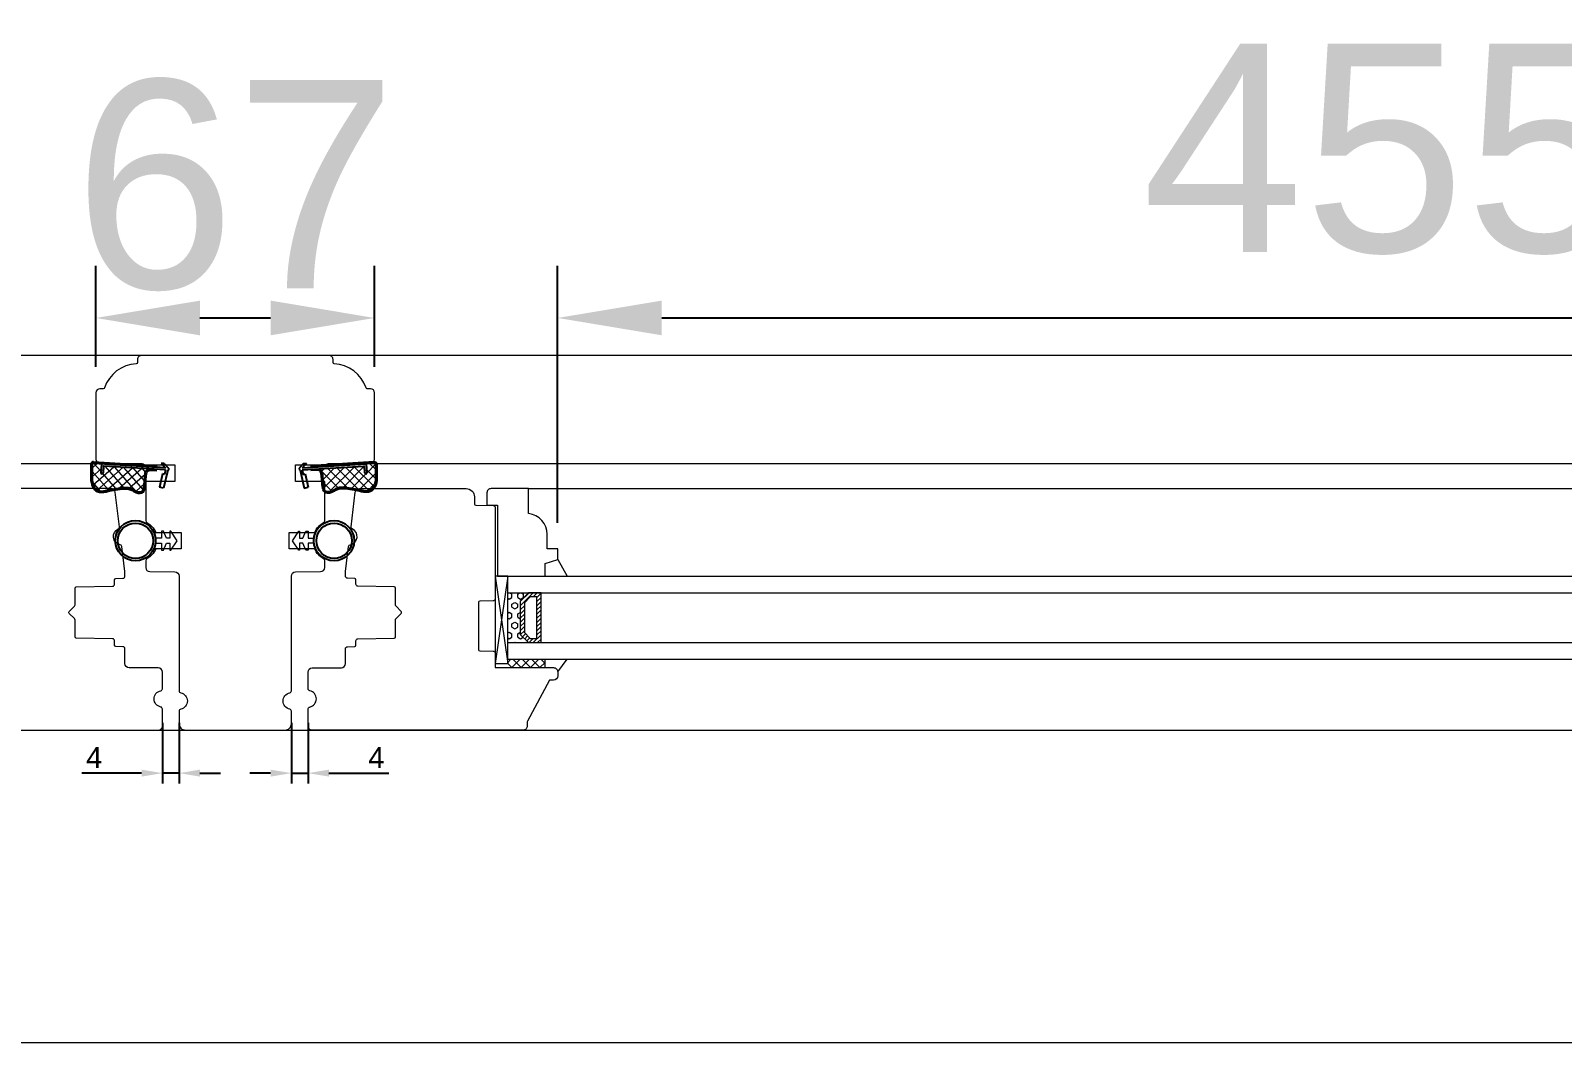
# Model space of a CAD drawing. Header units: millimetres. Extents: x 0 to 182016, y 11 to 3710.
# Drawn here: x 70217.3 to 70585.5, y 989.8 to 1232.8 of the extents above; entities that cross this region are included whole.
import ezdxf

# ---------------------------------------------------------------- set-up
doc = ezdxf.new("R2010")
doc.units = ezdxf.units.MM
for name, color, linetype, lineweight in [('Matmenys', 10, 'Continuous', 20), ('OTHER', 251, 'Continuous', 13), ('Stakta', 7, 'Continuous', 25), ('Testinės profilio linijos', 7, 'Continuous', 5)]:
    doc.layers.add(name, color=color, linetype=linetype, lineweight=lineweight)
doc.styles.get("Standard").update_dxf_attribs({"font": 'arial.ttf'})
doc.dimstyles.new('2', dxfattribs={"dimscale": 2, "dimtxt": 2.5, "dimasz": 2.5, "dimexe": 1.25, "dimexo": 0.625, "dimtad": 1, "dimtxsty": 'Standard', "dimcen": 2.5, "dimadec": 0, "dimazin": 0, "dimtfac": 1, "dimtmove": 0, "dimatfit": 3, "dimfxl": 1, "dimarcsym": 0})
doc.dimstyles.new('Padidinti matmenys', dxfattribs={"dimscale": 10, "dimtxt": 5, "dimasz": 2.5, "dimexe": 1.25, "dimexo": 0.625, "dimtad": 1, "dimdec": 1, "dimtxsty": 'Standard', "dimcen": 2.5, "dimadec": 0, "dimazin": 0, "dimtfac": 1, "dimtdec": 1, "dimtmove": 0, "dimatfit": 3, "dimfxl": 1, "dimarcsym": 0})

# ---------------------------------------------------------------- blocks, each defined once
blk = doc.blocks.new('*D1640')
at = {"layer": 'Defpoints', "color": 0, "transparency": 16777216}
for p in [(70280, 1067.84), (70284, 1067.84), (70280, 1054.47)]:
    blk.add_point(p, dxfattribs=at)
at = {"layer": 'Matmenys', "color": 0, "lineweight": -2, "transparency": 16777216}
for p, q in [((70280, 1066.59), (70280, 1051.97)), ((70284, 1066.59), (70284, 1051.97)), ((70275, 1054.47), (70270, 1054.47)), ((70280, 1054.47), (70284, 1054.47)), ((70289, 1054.47), (70303.4, 1054.47))]:
    blk.add_line(p, q, dxfattribs=at)
at = {"layer": 'Matmenys', "color": 0, "transparency": 16777216}
for points in [[(70275, 1055.31), (70275, 1053.64), (70280, 1054.47)], [(70289, 1055.31), (70289, 1053.64), (70284, 1054.47)]]:
    blk.add_solid(points, dxfattribs=at)
at = {"layer": 'Matmenys', "color": 0, "transparency": 16777216, "insert": (70300.42, 1058.22), "char_height": 5, "attachment_point": 5}
blk.add_mtext('4', dxfattribs=at)
blk = doc.blocks.new('*D1641')
at = {"layer": 'Defpoints', "color": 0, "transparency": 16777216}
for p in [(70249, 1067.84), (70253, 1067.84), (70253, 1054.47)]:
    blk.add_point(p, dxfattribs=at)
at = {"layer": 'Matmenys', "color": 0, "lineweight": -2, "transparency": 16777216}
for p, q in [((70249, 1066.59), (70249, 1051.97)), ((70253, 1066.59), (70253, 1051.97)), ((70244, 1054.47), (70229.6, 1054.47)), ((70253, 1054.47), (70249, 1054.47)), ((70258, 1054.47), (70263, 1054.47))]:
    blk.add_line(p, q, dxfattribs=at)
at = {"layer": 'Matmenys', "color": 0, "transparency": 16777216}
for points in [[(70244, 1055.31), (70244, 1053.64), (70249, 1054.47)], [(70258, 1055.31), (70258, 1053.64), (70253, 1054.47)]]:
    blk.add_solid(points, dxfattribs=at)
at = {"layer": 'Matmenys', "color": 0, "transparency": 16777216, "insert": (70232.58, 1058.22), "char_height": 5, "attachment_point": 5}
blk.add_mtext('4', dxfattribs=at)
blk = doc.blocks.new('*D1642')
at = {"color": 0, "lineweight": -2, "transparency": 16777216}
for p, q in [((70344, 1114.56), (70344, 1176.3)), ((70799.66, 1114.56), (70799.66, 1176.3)), ((70369, 1163.8), (70774.66, 1163.8))]:
    blk.add_line(p, q, dxfattribs=at)
at = {"color": 0, "transparency": 16777216}
for points in [[(70369, 1167.97), (70369, 1159.64), (70344, 1163.8)], [(70774.66, 1167.97), (70774.66, 1159.64), (70799.66, 1163.8)]]:
    blk.add_solid(points, dxfattribs=at)
at = {"layer": 'Defpoints', "color": 0, "transparency": 16777216}
for p in [(70799.66, 1163.8), (70344, 1108.31), (70799.66, 1108.31)]:
    blk.add_point(p, dxfattribs=at)
at = {"color": 0, "lineweight": 5, "transparency": 16777216, "insert": (70571.83, 1200), "char_height": 50, "attachment_point": 5}
blk.add_mtext('455,7', dxfattribs=at)
blk = doc.blocks.new('*D2058')
at = {"color": 0, "lineweight": -2, "transparency": 16777216}
for p, q in [((70233, 1152.05), (70233, 1176.3)), ((70300, 1152.05), (70300, 1176.3)), ((70258, 1163.8), (70275, 1163.8))]:
    blk.add_line(p, q, dxfattribs=at)
at = {"color": 0, "transparency": 16777216}
for points in [[(70258, 1167.97), (70258, 1159.64), (70233, 1163.8)], [(70275, 1167.97), (70275, 1159.64), (70300, 1163.8)]]:
    blk.add_solid(points, dxfattribs=at)
at = {"layer": 'Defpoints', "color": 0, "transparency": 16777216}
for p in [(70300, 1163.8), (70233, 1145.8), (70300, 1145.8)]:
    blk.add_point(p, dxfattribs=at)
at = {"color": 0, "lineweight": 5, "transparency": 16777216, "insert": (70266.5, 1195.58), "char_height": 50, "attachment_point": 5}
blk.add_mtext('67', dxfattribs=at)

msp = doc.modelspace()

# ---------------------------------------------------------------- hatches: boundary and pattern name
at = {"lineweight": 0}
h = msp.add_hatch(dxfattribs=at)
h.set_pattern_fill('HEX', color=256, scale=0.25, angle=90, style=0)
h.set_pattern_definition([(90, (51984.7322, -11821.5974), (1.374815, -4e-16), [0.79375, -1.5875]), (330, (51984.7322, -11821.5974), (-0.6874075, -1.190624716), [0.79375, -1.5875]), (30, (51984.7322, -11820.8036), (0.6874075, -1.190624716), [0.79375, -1.5875])])
h.paths.add_polyline_path([(70332.0032094, 1085.8109378), (70337.0032094, 1085.8109378), (70335.0032094, 1087.8109378), (70335.0032094, 1095.8109378), (70337.0032094, 1097.8109378), (70332.0032094, 1097.8116468)])
h = msp.add_hatch(dxfattribs=at)
h.set_pattern_fill('JIS_WOOD', color=256, angle=90, style=0)
h.set_pattern_definition([(45, (51984.7322, -11821.59735), (0.5, -0.5), [])])
h.paths.add_polyline_path([(70335.0032094, 1095.8109378), (70335.0032094, 1087.8109378), (70337.0032094, 1085.8109378), (70340.0032094, 1085.8109378), (70340.0209428, 1097.8475204), (70337.0032094, 1097.8109378)])
h.paths.add_polyline_path([(70336.0032094, 1088.2251513), (70336.0032094, 1095.3967242), (70337.417423, 1096.8109378), (70339.0032094, 1096.8109378), (70339.0032094, 1086.8109378), (70337.417423, 1086.8109378)], flags=16)
at = {"lineweight": 0, "ltscale": 0.5}
h = msp.add_hatch(dxfattribs=at)
h.set_pattern_fill('ANSI37', color=256, scale=0.5, angle=90, style=0)
h.set_pattern_definition([(135, (70328.5032, 1079.8116), (-1.12253, -1.12253), []), (225, (70328.5032, 1079.8116), (1.12253, -1.12253), [])])
h.paths.add_polyline_path([(70341.0032094, 1081.8116468), (70332.0032094, 1081.8116468), (70332.0032094, 1079.8116468), (70341.0032094, 1079.8116468)])
at = {"layer": 'Matmenys'}
h = msp.add_hatch(dxfattribs=at)
h.set_pattern_fill('ANSI37', color=252, scale=0.5, angle=-93.589345612, style=0)
h.set_pattern_definition([(311.4106544, (66667.9777, -271065.189), (1.190606082, 1.0500540025), []), (41.4106544, (66667.9777, -271065.189), (-1.0500540025, 1.190606082), [])])
edge = h.paths.add_edge_path()
edge.add_arc((70234.9290935, 1128.1172231), 0.1, 86.410654388, 176.410654388)
edge.add_line((70234.8292897, 1128.1234836), (70234.7322065, 1126.5757979))
edge.add_arc((70234.4826969, 1126.5914491), 0.25, 176.410654388, 356.410654388, ccw=False)
edge.add_line((70234.2331873, 1126.6071004), (70234.3615729, 1128.6538053))
edge.add_arc((70234.4613768, 1128.6475448), 0.1, 86.410654381, 176.410654388, ccw=False)
edge.add_line((70234.4676373, 1128.7473486), (70234.4723822, 1128.8229916))
edge.add_line((70234.4723822, 1128.8229916), (70232.4905813, 1128.947306))
edge.add_spline(control_points=[(70232.4905813, 1128.947306), (70232.4114228, 1128.9355037), (70232.3414312, 1128.9243281), (70232.2576804, 1128.9025342), (70232.2341161, 1128.8931484), (70232.210233, 1128.8804535), (70232.2021734, 1128.8742043), (70232.1776856, 1128.8486154), (70232.1587927, 1128.8193784), (70232.1250894, 1128.7150587), (70232.1119674, 1128.6421264), (70232.0922653, 1128.3891434), (70232.1027636, 1128.1753093), (70232.1220918, 1127.7328308), (70232.1265671, 1127.513502), (70232.1276433, 1127.0936111), (70232.1246113, 1126.8905249), (70232.1119009, 1126.3003176), (70232.0987244, 1125.9322675), (70232.0989861, 1125.1790861), (70232.1174825, 1124.8023362), (70232.2206688, 1124.2092317), (70232.2805628, 1123.9816608), (70232.4335985, 1123.5845596), (70232.5163479, 1123.4127719), (70232.720348, 1123.0716042), (70232.8404628, 1122.9054015), (70233.1079079, 1122.6142418), (70233.2555816, 1122.4906618), (70233.5367661, 1122.330943), (70233.6720624, 1122.2833891), (70233.9733612, 1122.2237841), (70234.1369612, 1122.2130808), (70234.721558, 1122.2268247), (70235.1854736, 1122.3215789), (70236.0779697, 1122.4933212), (70236.50505, 1122.5770158), (70237.5833986, 1122.7882021), (70238.2414492, 1122.9219362), (70239.2345511, 1123.0468622), (70239.5381522, 1123.077356), (70240.1601958, 1123.1016915), (70240.4760999, 1123.0941507), (70241.0253081, 1123.0092664), (70241.2613915, 1122.9479277), (70241.662043, 1122.7754674), (70241.8206755, 1122.6806189), (70242.1193343, 1122.4963506), (70242.2607915, 1122.4064931), (70242.5625744, 1122.25041), (70242.7276271, 1122.1804398), (70243.0927488, 1122.0607086), (70243.2936989, 1122.0177061), (70243.6331155, 1121.9938074), (70243.775101, 1122.0070132), (70243.9703217, 1122.0670524), (70244.0356495, 1122.1037926), (70244.1623729, 1122.2123417), (70244.2215507, 1122.2844079), (70244.3786283, 1122.5484955), (70244.4601279, 1122.7896038), (70244.5767452, 1123.3400147), (70244.6132767, 1123.6482098), (70244.6665482, 1124.2444276), (70244.6857707, 1124.5319786), (70244.7291301, 1125.0624685), (70244.7512663, 1125.3107269), (70244.7874806, 1125.7155292), (70244.8015671, 1125.8729326), (70244.8296892, 1126.196865), (70244.8447252, 1126.3751822), (70244.9130102, 1126.6780493), (70244.9486453, 1126.7958713), (70245.044242, 1127.0083501), (70245.0973889, 1127.1022648), (70245.2160297, 1127.2474586), (70245.2716519, 1127.3024767), (70245.3954191, 1127.3915687), (70245.4590462, 1127.4244481), (70245.5779102, 1127.4726162), (70245.6349873, 1127.4894975), (70245.7355676, 1127.5154414), (70245.7799632, 1127.525159), (70245.8209595, 1127.5341949)], knot_values=[0, 0, 0, 0, 0.2245066002, 0.2245066002, 0.377043448, 0.377043448, 0.5295802957, 0.5295802957, 0.8082977366, 0.8082977366, 1.0870151774, 1.0870151774, 1.6244414062, 1.6244414062, 2.161867635, 2.161867635, 2.6992938638, 2.6992938638, 3.7741463214, 3.7741463214, 5.0334406395, 5.0334406395, 5.8656302806, 5.8656302806, 6.5060139406, 6.5060139406, 7.1463976006, 7.1463976006, 7.7996240151, 7.7996240151, 8.3563201169, 8.3563201169, 8.9130162187, 8.9130162187, 10.239934143, 10.239934143, 11.5668520673, 11.5668520673, 13.5970761059, 13.5970761059, 14.4582175179, 14.4582175179, 15.3193589298, 15.3193589298, 15.9856015553, 15.9856015553, 16.5061017172, 16.5061017172, 17.0266018791, 17.0266018791, 17.547102041, 17.547102041, 18.1672448488, 18.1672448488, 18.7176261004, 18.7176261004, 19.1465766047, 19.1465766047, 19.5755271091, 19.5755271091, 20.3898249977, 20.3898249977, 21.2041228863, 21.2041228863, 21.9655448497, 21.9655448497, 22.7269668131, 22.7269668131, 23.2229068178, 23.2229068178, 23.7188468224, 23.7188468224, 24.0184411081, 24.0184411081, 24.2549295987, 24.2549295987, 24.4119994701, 24.4119994701, 24.5501072405, 24.5501072405, 24.6882150108, 24.6882150108, 24.8099116426, 24.8099116426, 24.8099116426, 24.8099116426], degree=3, periodic=0)
edge.add_line((70245.8209595, 1127.5341949), (70234.935354, 1128.217027))
h = msp.add_hatch(dxfattribs=at)
h.set_pattern_fill('ANSI37', color=252, scale=0.5, angle=-180, style=0)
h.set_pattern_definition([(225, (-89346.8818, -1098353.8803), (1.1225320151, -1.1225320151), []), (315, (-89346.8818, -1098353.8803), (1.1225320151, 1.1225320151), [])])
edge = h.paths.add_edge_path()
edge.add_arc((70297.4147624, 1128.1172231), 0.1, 363.589345612, 453.589345612, ccw=False)
edge.add_line((70297.5145662, 1128.1234836), (70297.6116494, 1126.5757979))
edge.add_arc((70297.861159, 1126.5914491), 0.25, 183.589345612, 363.589345612)
edge.add_line((70298.1106686, 1126.6071004), (70297.9822829, 1128.6538053))
edge.add_arc((70297.8824791, 1128.6475448), 0.1, 363.589345612, 453.589345619)
edge.add_line((70297.8762186, 1128.7473486), (70297.8714737, 1128.8229916))
edge.add_line((70297.8714737, 1128.8229916), (70299.8532746, 1128.947306))
edge.add_spline(control_points=[(70299.8532746, 1128.947306), (70299.9324331, 1128.9355037), (70300.0024247, 1128.9243281), (70300.0861755, 1128.9025342), (70300.1097398, 1128.8931484), (70300.1336229, 1128.8804535), (70300.1416825, 1128.8742043), (70300.1661703, 1128.8486154), (70300.1850632, 1128.8193784), (70300.2187665, 1128.7150587), (70300.2318884, 1128.6421264), (70300.2515906, 1128.3891434), (70300.2410923, 1128.1753093), (70300.2217641, 1127.7328308), (70300.2172888, 1127.513502), (70300.2162126, 1127.0936111), (70300.2192446, 1126.8905249), (70300.231955, 1126.3003176), (70300.2451314, 1125.9322675), (70300.2448697, 1125.1790861), (70300.2263734, 1124.8023362), (70300.1231871, 1124.2092317), (70300.063293, 1123.9816608), (70299.9102574, 1123.5845596), (70299.827508, 1123.4127719), (70299.6235078, 1123.0716042), (70299.503393, 1122.9054015), (70299.2359479, 1122.6142418), (70299.0882743, 1122.4906618), (70298.8070897, 1122.330943), (70298.6717935, 1122.2833891), (70298.3704946, 1122.2237841), (70298.2068946, 1122.2130808), (70297.6222978, 1122.2268247), (70297.1583823, 1122.3215789), (70296.2658862, 1122.4933212), (70295.8388059, 1122.5770158), (70294.7604573, 1122.7882021), (70294.1024067, 1122.9219362), (70293.1093048, 1123.0468622), (70292.8057037, 1123.077356), (70292.18366, 1123.1016915), (70291.867756, 1123.0941507), (70291.3185477, 1123.0092664), (70291.0824643, 1122.9479277), (70290.6818129, 1122.7754674), (70290.5231804, 1122.6806189), (70290.2245216, 1122.4963506), (70290.0830644, 1122.4064931), (70289.7812815, 1122.25041), (70289.6162288, 1122.1804398), (70289.251107, 1122.0607086), (70289.0501569, 1122.0177061), (70288.7107403, 1121.9938074), (70288.5687548, 1122.0070132), (70288.3735342, 1122.0670524), (70288.3082064, 1122.1037926), (70288.181483, 1122.2123417), (70288.1223052, 1122.2844079), (70287.9652276, 1122.5484955), (70287.8837279, 1122.7896038), (70287.7671106, 1123.3400147), (70287.7305791, 1123.6482098), (70287.6773076, 1124.2444276), (70287.6580852, 1124.5319786), (70287.6147257, 1125.0624685), (70287.5925895, 1125.3107269), (70287.5563752, 1125.7155292), (70287.5422888, 1125.8729326), (70287.5141667, 1126.196865), (70287.4991306, 1126.3751822), (70287.4308456, 1126.6780493), (70287.3952106, 1126.7958713), (70287.2996139, 1127.0083501), (70287.2464669, 1127.1022648), (70287.1278262, 1127.2474586), (70287.072204, 1127.3024767), (70286.9484368, 1127.3915687), (70286.8848097, 1127.4244481), (70286.7659456, 1127.4726162), (70286.7088686, 1127.4894975), (70286.6082882, 1127.5154414), (70286.5638926, 1127.525159), (70286.5228963, 1127.5341949)], knot_values=[0, 0, 0, 0, 0.2245066002, 0.2245066002, 0.377043448, 0.377043448, 0.5295802957, 0.5295802957, 0.8082977366, 0.8082977366, 1.0870151774, 1.0870151774, 1.6244414062, 1.6244414062, 2.161867635, 2.161867635, 2.6992938638, 2.6992938638, 3.7741463214, 3.7741463214, 5.0334406395, 5.0334406395, 5.8656302806, 5.8656302806, 6.5060139406, 6.5060139406, 7.1463976006, 7.1463976006, 7.7996240151, 7.7996240151, 8.3563201169, 8.3563201169, 8.9130162187, 8.9130162187, 10.239934143, 10.239934143, 11.5668520673, 11.5668520673, 13.5970761059, 13.5970761059, 14.4582175179, 14.4582175179, 15.3193589298, 15.3193589298, 15.9856015553, 15.9856015553, 16.5061017172, 16.5061017172, 17.0266018791, 17.0266018791, 17.547102041, 17.547102041, 18.1672448488, 18.1672448488, 18.7176261004, 18.7176261004, 19.1465766047, 19.1465766047, 19.5755271091, 19.5755271091, 20.3898249977, 20.3898249977, 21.2041228863, 21.2041228863, 21.9655448497, 21.9655448497, 22.7269668131, 22.7269668131, 23.2229068178, 23.2229068178, 23.7188468224, 23.7188468224, 24.0184411081, 24.0184411081, 24.2549295987, 24.2549295987, 24.4119994701, 24.4119994701, 24.5501072405, 24.5501072405, 24.6882150108, 24.6882150108, 24.8099116426, 24.8099116426, 24.8099116426, 24.8099116426], degree=3, periodic=0)
edge.add_line((70286.5228963, 1127.5341949), (70297.4085019, 1128.217027))

# ---------------------------------------------------------------- linework, layer by layer
at = {"color": 1}
for p, q in [((70232.4463411, 1129.2440261), (70247.7711565, 1128.2827314)), ((70232.4905813, 1128.947306), (70247.7255261, 1127.9916487)), ((70245.8855323, 1127.2412268), (70247.6459836, 1127.1307972)), ((70299.8975148, 1129.2440261), (70284.5726994, 1128.2827314)), ((70299.8532746, 1128.947306), (70284.6183298, 1127.9916487)), ((70286.4583235, 1127.2412268), (70284.6978722, 1127.1307972))]:
    msp.add_line(p, q, dxfattribs=at)
for p, q in [((70234.3615729, 1128.6538053), (70234.2331873, 1126.6071004)), ((70234.4676373, 1128.7473486), (70234.4723822, 1128.8229916)), ((70249.7259012, 1127.7902286), (70234.4676373, 1128.7473486)), ((70234.8292897, 1128.1234836), (70234.7322065, 1126.5757979)), ((70249.7691191, 1127.2865349), (70234.935354, 1128.217027)), ((70249.4228286, 1128.8110732), (70248.6751879, 1128.8579711)), ((70248.6751879, 1128.8579711), (70249.7259012, 1127.7902286)), ((70250.2745815, 1127.2548282), (70249.291135, 1122.9077378)), ((70249.4228286, 1128.8110732), (70250.4531699, 1127.7446085)), ((70249.7691191, 1127.2865349), (70249.5319242, 1126.2380717)), ((70250.4218674, 1127.2455893), (70250.2745815, 1127.2548282)), ((70250.4531699, 1127.7446085), (70250.4218674, 1127.2455893)), ((70282.9210273, 1128.8110732), (70281.890686, 1127.7446085)), ((70281.890686, 1127.7446085), (70281.9219884, 1127.2455893)), ((70281.9219884, 1127.2455893), (70282.0692744, 1127.2548282)), ((70282.0692744, 1127.2548282), (70283.0527209, 1122.9077378)), ((70282.5747368, 1127.2865349), (70297.4085019, 1128.217027)), ((70282.5747368, 1127.2865349), (70282.8119316, 1126.2380717)), ((70283.6686679, 1128.8579711), (70282.6179547, 1127.7902286)), ((70282.6179547, 1127.7902286), (70297.8762186, 1128.7473486)), ((70282.9210273, 1128.8110732), (70283.6686679, 1128.8579711)), ((70297.5145662, 1128.1234836), (70297.6116494, 1126.5757979)), ((70297.8762186, 1128.7473486), (70297.8714737, 1128.8229916)), ((70297.9822829, 1128.6538053), (70298.1106686, 1126.6071004)), ((70249.0442482, 1126.3483991), (70248.315783, 1123.1283926)), ((70249.291135, 1122.9077378), (70248.315783, 1123.1283926)), ((70249.5319242, 1126.2380717), (70249.0442482, 1126.3483991)), ((70282.8119316, 1126.2380717), (70283.2996076, 1126.3483991)), ((70283.0527209, 1122.9077378), (70284.0280728, 1123.1283926)), ((70283.2996076, 1126.3483991), (70284.0280728, 1123.1283926))]:
    msp.add_line(p, q)
at = {"lineweight": 9}
for p, q in [((70337.0032094, 1122.8116468), (70806.6587729, 1122.8116468)), ((70332.0032945, 1101.8116468), (70811.6586878, 1101.8116468)), ((70332.0032945, 1097.8116468), (70811.6586878, 1097.8116468)), ((70332.0032945, 1085.8116468), (70811.6586878, 1085.8116468)), ((70332.0032945, 1081.8116468), (70811.6586878, 1081.8116468))]:
    msp.add_line(p, q, dxfattribs=at)
at = {"lineweight": 0}
for p, q in [((70344.0032094, 1105.8116468), (70346.2898745, 1101.8116468)), ((70332.0032094, 1101.8109378), (70329.0032094, 1080.8109378)), ((70329.0032094, 1101.8109378), (70332.0032094, 1080.8109378)), ((70341.0032094, 1079.8116468), (70341.0032094, 1081.8116468)), ((70344.0032094, 1078.8116468), (70346.2898745, 1081.8116468))]:
    msp.add_line(p, q, dxfattribs=at)
at = {"lineweight": 5}
msp.add_line((68978.6920821, 989.8116468), (70943.6587732, 989.8116468), dxfattribs=at)
at = {"lineweight": 0}
msp.add_lwpolyline([(70337.0032094, 1116.8116468), (70337.0032094, 1122.8116468), (70328.0032094, 1122.8116468, 0.4142135624), (70327.0032094, 1121.8116468), (70327.0032094, 1118.8116468), (70329.5032094, 1118.8116468), (70329.5032094, 1101.8116468), (70341.0032094, 1101.8116468), (70341.0032094, 1104.8116468), (70344.0032094, 1105.8116468), (70344.0032094, 1108.3116468), (70341.5032094, 1108.3116468), (70341.5032094, 1111.8367097, 0.3851703882), (70337.0032094, 1116.8116468)], format="xyb", dxfattribs=at)
for points in [[(70329.0032094, 1101.8109378), (70329.0032094, 1080.8109378), (70332.0032094, 1080.8109378), (70332.0032094, 1101.8109378)], [(70335.0032094, 1095.8109378), (70335.0032094, 1087.8109378), (70337.0032094, 1085.8109378), (70340.0032094, 1085.8109378), (70340.0032094, 1097.8109378), (70337.0032094, 1097.8109378)], [(70336.0032094, 1095.3967242), (70336.0032094, 1088.2251513), (70337.417423, 1086.8109378), (70339.0032094, 1086.8109378), (70339.0032094, 1096.8109378), (70337.417423, 1096.8109378)]]:
    msp.add_lwpolyline(points, close=True, dxfattribs=at)
at = {"color": 18, "linetype": 'ByBlock', "true_color": 0x000000}
for centre, radius in [((70242.5207083, 1110.3018164), 4.85), ((70242.5207083, 1110.3018164), 4.25), ((70290.2528248, 1110.3018164), 4.85), ((70290.2528248, 1110.3018164), 4.25)]:
    msp.add_circle(centre, radius, dxfattribs=at)
for centre, radius, start, end in [((70234.4826969, 1126.5914491), 0.25, 176.410654391, 356.410654391), ((70234.4613768, 1128.6475448), 0.1, 86.410654388, 176.410654391), ((70234.9290935, 1128.1172231), 0.1, 86.410654388, 176.410654391), ((70297.4147624, 1128.1172231), 0.1, 3.589345609, 93.589345612), ((70297.861159, 1126.5914491), 0.25, 183.589345609, 3.589345609), ((70297.8824791, 1128.6475448), 0.1, 3.589345609, 93.589345612)]:
    msp.add_arc(centre, radius, start, end)
at = {"color": 1}
for points in [[(70232.4463411, 1129.2440261), (70232.0848407, 1129.1535293), (70231.8152998, 1127.8796708), (70232.3036892, 1123.1872979), (70233.3468869, 1122.0972916), (70235.5103588, 1122.0786752), (70237.2083986, 1122.4090491), (70239.3738395, 1122.7559654), (70241.4105612, 1122.5565367), (70242.2388059, 1122.0803677), (70244.0933461, 1121.8001043), (70244.985792, 1124.5122829), (70245.1129595, 1125.9911585), (70245.2309309, 1126.6784264), (70245.5331365, 1127.1203117), (70245.8855323, 1127.2412268)], [(70299.8975148, 1129.2440261), (70300.2590152, 1129.1535293), (70300.528556, 1127.8796708), (70300.0401667, 1123.1872979), (70298.9969689, 1122.0972916), (70296.8334971, 1122.0786752), (70295.1354573, 1122.4090491), (70292.9700164, 1122.7559654), (70290.9332947, 1122.5565367), (70290.10505, 1122.0803677), (70288.2505098, 1121.8001043), (70287.3580639, 1124.5122829), (70287.2308964, 1125.9911585), (70287.112925, 1126.6784264), (70286.8107193, 1127.1203117), (70286.4583235, 1127.2412268)]]:
    msp.add_spline(points, degree=3, dxfattribs=at)
for points in [[(70232.4905813, 1128.947306), (70232.4114228, 1128.9355037), (70232.3414312, 1128.9243281), (70232.2576804, 1128.9025342), (70232.2341161, 1128.8931484), (70232.210233, 1128.8804535), (70232.2021734, 1128.8742043), (70232.1776856, 1128.8486154), (70232.1587927, 1128.8193784), (70232.1250894, 1128.7150587), (70232.1119674, 1128.6421264), (70232.0922653, 1128.3891434), (70232.1027636, 1128.1753093), (70232.1220918, 1127.7328308), (70232.1265671, 1127.513502), (70232.1276433, 1127.0936111), (70232.1246113, 1126.8905249), (70232.1119009, 1126.3003176), (70232.0987244, 1125.9322675), (70232.0989861, 1125.1790861), (70232.1174825, 1124.8023362), (70232.2206688, 1124.2092317), (70232.2805628, 1123.9816608), (70232.4335985, 1123.5845596), (70232.5163479, 1123.4127719), (70232.720348, 1123.0716042), (70232.8404628, 1122.9054015), (70233.1079079, 1122.6142418), (70233.2555816, 1122.4906618), (70233.5367661, 1122.330943), (70233.6720624, 1122.2833891), (70233.9733612, 1122.2237841), (70234.1369612, 1122.2130808), (70234.721558, 1122.2268247), (70235.1854736, 1122.3215789), (70236.0779697, 1122.4933212), (70236.50505, 1122.5770158), (70237.5833986, 1122.7882021), (70238.2414492, 1122.9219362), (70239.2345511, 1123.0468622), (70239.5381522, 1123.077356), (70240.1601958, 1123.1016915), (70240.4760999, 1123.0941507), (70241.0253081, 1123.0092664), (70241.2613915, 1122.9479277), (70241.662043, 1122.7754674), (70241.8206755, 1122.6806189), (70242.1193343, 1122.4963506), (70242.2607915, 1122.4064931), (70242.5625744, 1122.25041), (70242.7276271, 1122.1804398), (70243.0927488, 1122.0607086), (70243.2936989, 1122.0177061), (70243.6331155, 1121.9938074), (70243.775101, 1122.0070132), (70243.9703217, 1122.0670524), (70244.0356495, 1122.1037926), (70244.1623729, 1122.2123417), (70244.2215507, 1122.2844079), (70244.3786283, 1122.5484955), (70244.4601279, 1122.7896038), (70244.5767452, 1123.3400147), (70244.6132767, 1123.6482098), (70244.6665482, 1124.2444276), (70244.6857707, 1124.5319786), (70244.7291301, 1125.0624685), (70244.7512663, 1125.3107269), (70244.7874806, 1125.7155292), (70244.8015671, 1125.8729326), (70244.8296892, 1126.196865), (70244.8447252, 1126.3751822), (70244.9130102, 1126.6780493), (70244.9486453, 1126.7958713), (70245.044242, 1127.0083501), (70245.0973889, 1127.1022648), (70245.2160297, 1127.2474586), (70245.2716519, 1127.3024767), (70245.3954191, 1127.3915687), (70245.4590462, 1127.4244481), (70245.5779102, 1127.4726162), (70245.6349873, 1127.4894975), (70245.7355676, 1127.5154414), (70245.7799632, 1127.525159), (70245.8209595, 1127.5341949)], [(70299.8532746, 1128.947306), (70299.9324331, 1128.9355037), (70300.0024247, 1128.9243281), (70300.0861755, 1128.9025342), (70300.1097398, 1128.8931484), (70300.1336229, 1128.8804535), (70300.1416825, 1128.8742043), (70300.1661703, 1128.8486154), (70300.1850632, 1128.8193784), (70300.2187665, 1128.7150587), (70300.2318884, 1128.6421264), (70300.2515906, 1128.3891434), (70300.2410923, 1128.1753093), (70300.2217641, 1127.7328308), (70300.2172888, 1127.513502), (70300.2162126, 1127.0936111), (70300.2192446, 1126.8905249), (70300.231955, 1126.3003176), (70300.2451314, 1125.9322675), (70300.2448697, 1125.1790861), (70300.2263734, 1124.8023362), (70300.1231871, 1124.2092317), (70300.063293, 1123.9816608), (70299.9102574, 1123.5845596), (70299.827508, 1123.4127719), (70299.6235078, 1123.0716042), (70299.503393, 1122.9054015), (70299.2359479, 1122.6142418), (70299.0882743, 1122.4906618), (70298.8070897, 1122.330943), (70298.6717935, 1122.2833891), (70298.3704946, 1122.2237841), (70298.2068946, 1122.2130808), (70297.6222978, 1122.2268247), (70297.1583823, 1122.3215789), (70296.2658862, 1122.4933212), (70295.8388059, 1122.5770158), (70294.7604573, 1122.7882021), (70294.1024067, 1122.9219362), (70293.1093048, 1123.0468622), (70292.8057037, 1123.077356), (70292.18366, 1123.1016915), (70291.867756, 1123.0941507), (70291.3185477, 1123.0092664), (70291.0824643, 1122.9479277), (70290.6818129, 1122.7754674), (70290.5231804, 1122.6806189), (70290.2245216, 1122.4963506), (70290.0830644, 1122.4064931), (70289.7812815, 1122.25041), (70289.6162288, 1122.1804398), (70289.251107, 1122.0607086), (70289.0501569, 1122.0177061), (70288.7107403, 1121.9938074), (70288.5687548, 1122.0070132), (70288.3735342, 1122.0670524), (70288.3082064, 1122.1037926), (70288.181483, 1122.2123417), (70288.1223052, 1122.2844079), (70287.9652276, 1122.5484955), (70287.8837279, 1122.7896038), (70287.7671106, 1123.3400147), (70287.7305791, 1123.6482098), (70287.6773076, 1124.2444276), (70287.6580852, 1124.5319786), (70287.6147257, 1125.0624685), (70287.5925895, 1125.3107269), (70287.5563752, 1125.7155292), (70287.5422888, 1125.8729326), (70287.5141667, 1126.196865), (70287.4991306, 1126.3751822), (70287.4308456, 1126.6780493), (70287.3952106, 1126.7958713), (70287.2996139, 1127.0083501), (70287.2464669, 1127.1022648), (70287.1278262, 1127.2474586), (70287.072204, 1127.3024767), (70286.9484368, 1127.3915687), (70286.8848097, 1127.4244481), (70286.7659456, 1127.4726162), (70286.7088686, 1127.4894975), (70286.6082882, 1127.5154414), (70286.5638926, 1127.525159), (70286.5228963, 1127.5341949)]]:
    msp.add_open_spline(points, degree=3, knots=[0, 0, 0, 0, 0.2245066002, 0.2245066002, 0.377043448, 0.377043448, 0.5295802957, 0.5295802957, 0.8082977366, 0.8082977366, 1.0870151774, 1.0870151774, 1.6244414062, 1.6244414062, 2.161867635, 2.161867635, 2.6992938638, 2.6992938638, 3.7741463214, 3.7741463214, 5.0334406395, 5.0334406395, 5.8656302806, 5.8656302806, 6.5060139406, 6.5060139406, 7.1463976006, 7.1463976006, 7.7996240151, 7.7996240151, 8.3563201169, 8.3563201169, 8.9130162187, 8.9130162187, 10.239934143, 10.239934143, 11.5668520673, 11.5668520673, 13.5970761059, 13.5970761059, 14.4582175179, 14.4582175179, 15.3193589298, 15.3193589298, 15.9856015553, 15.9856015553, 16.5061017172, 16.5061017172, 17.0266018791, 17.0266018791, 17.547102041, 17.547102041, 18.1672448488, 18.1672448488, 18.7176261004, 18.7176261004, 19.1465766047, 19.1465766047, 19.5755271091, 19.5755271091, 20.3898249977, 20.3898249977, 21.2041228863, 21.2041228863, 21.9655448497, 21.9655448497, 22.7269668131, 22.7269668131, 23.2229068178, 23.2229068178, 23.7188468224, 23.7188468224, 24.0184411081, 24.0184411081, 24.2549295987, 24.2549295987, 24.4119994701, 24.4119994701, 24.5501072405, 24.5501072405, 24.6882150108, 24.6882150108, 24.8099116426, 24.8099116426, 24.8099116426, 24.8099116426], dxfattribs=at)
at = {"layer": 'OTHER'}
for points in [[(70247.3239181, 1109.6917902), (70248.739827, 1109.6917902), (70248.739827, 1108.0465088), (70249.2655091, 1108.0465088), (70250.0088501, 1109.6917902), (70250.8014697, 1109.6917902), (70250.8014697, 1108.0465088), (70251.0203606, 1108.0465088), (70252.5232418, 1110.3018164), (70251.0203606, 1112.5571239), (70250.8014697, 1112.5571239), (70250.8014697, 1110.9118425), (70250.0088501, 1110.9118425), (70249.2655091, 1112.5571239), (70248.739827, 1112.5571239), (70248.739827, 1110.9118425), (70247.3239181, 1110.9118425)], [(70285.449615, 1109.6917902), (70284.0337061, 1109.6917902), (70284.0337061, 1108.0465088), (70283.508024, 1108.0465088), (70282.764683, 1109.6917902), (70281.9720633, 1109.6917902), (70281.9720633, 1108.0465088), (70281.7531725, 1108.0465088), (70280.2502913, 1110.3018164), (70281.7531725, 1112.5571239), (70281.9720633, 1112.5571239), (70281.9720633, 1110.9118425), (70282.764683, 1110.9118425), (70283.508024, 1112.5571239), (70284.0337061, 1112.5571239), (70284.0337061, 1110.9118425), (70285.449615, 1110.9118425)]]:
    msp.add_lwpolyline(points, dxfattribs=at)
at = {"layer": 'Stakta', "color": 18, "lineweight": 5, "true_color": 0x000000}
for points in [[(70278.5032094, 1064.8116468, 0.4142135624), (70280.0032094, 1066.3116468), (70280.0032094, 1069.3621571, 0.3563939587), (70279.6032094, 1069.852055, -0.8164965809), (70279.6032094, 1073.7712386, 0.3563939587), (70280.0032094, 1074.2611366), (70280.0032094, 1101.8203356, -0.4116598905), (70280.9944829, 1102.8202976), (70287.0119359, 1102.8728111, 0.4116598905), (70288.0032094, 1103.872773), (70288.0032094, 1105.5061742, 0.2720281141), (70287.7465959, 1105.9429385, -0.164173551), (70285.5978847, 1108.3105813), (70279.5032094, 1108.3105813), (70279.5032094, 1112.3105813), (70285.5978847, 1112.3105813, -0.164173551), (70287.7465959, 1114.6782241, 0.2720281141), (70288.0032094, 1115.1149884), (70288.0032094, 1124.5116468), (70281.0032094, 1124.5116468), (70281.0032094, 1128.5116468), (70288.2806523, 1128.5116468, -0.2023892741), (70288.9944829, 1128.8202976), (70299.0119359, 1128.9077185, 0.4116598905), (70300.0032094, 1129.9076805), (70300.0032094, 1145.8028819, 0.4116598905), (70299.0119359, 1146.8028438), (70298.2198778, 1146.809756, -0.3199404334), (70297.9380547, 1147.0143859, 0.3090857966), (70290.288744, 1152.8026691, -0.4001549105), (70290.0032094, 1153.1023202), (70290.0032094, 1153.8116468, 0.4142135624), (70289.0032094, 1154.8116468), (70244.0032094, 1154.8116468, 0.4142135624), (70243.0032094, 1153.8116468), (70243.0032094, 1153.1023202, -0.4001549105), (70242.7176748, 1152.8026691, 0.3090857966), (70235.0683641, 1147.0143859, -0.3199404334), (70234.786541, 1146.809756), (70233.9944829, 1146.8028438, 0.4116598905), (70233.0032094, 1145.8028819), (70233.0032094, 1129.9076805, 0.4116598905), (70233.9944829, 1128.9077185), (70244.0119359, 1128.8202976, -0.2023892741), (70244.7257665, 1128.5116468), (70252.0032094, 1128.5116468), (70252.0032094, 1124.5116468), (70245.0032094, 1124.5116468), (70245.0032094, 1115.1149884, 0.2720281142), (70245.259823, 1114.6782241, -0.164173551), (70247.4085341, 1112.3105813), (70253.5032094, 1112.3105813), (70253.5032094, 1108.3105813), (70247.4085341, 1108.3105813, -0.164173551), (70245.259823, 1105.9429385, 0.2720281141), (70245.0032094, 1105.5061742), (70245.0032094, 1103.872773, 0.4116598905), (70245.9944829, 1102.8728111), (70252.0119359, 1102.8202976, -0.4116598905), (70253.0032094, 1101.8203356), (70253.0032094, 1074.2611366, 0.3563939587), (70253.4032094, 1073.7712386, -0.816496581), (70253.4032094, 1069.852055, 0.3563939587), (70253.0032094, 1069.3621571), (70253.0032094, 1066.3116468, 0.4142135624), (70254.5032094, 1064.8116468)], [(70284.4032094, 1070.352055, 0.8164965809), (70284.4032094, 1074.2712386, -0.3563939587), (70284.0032094, 1074.7611366), (70284.0032094, 1078.7417938, -0.4116598905), (70284.9944829, 1079.7417557), (70292.011936, 1079.8029961, 0.4116598905), (70293.0032094, 1080.802958), (70293.0032094, 1084.3414835, -0.4040361542), (70293.4857597, 1084.8411959), (70295.2136793, 1084.9015362, 0.4040262258), (70295.5032094, 1085.2013535), (70295.5032094, 1086.2544751, -0.4091108014), (70295.9944832, 1086.7543989), (70304.7084452, 1086.9065017, 0.4091108014), (70305.0032094, 1087.206456), (70305.0032094, 1091.230276, -0.1989123674), (70305.149656, 1091.5838294), (70306.4153415, 1092.8495148, 0.4142135624), (70306.4153415, 1093.2737789), (70305.149656, 1094.5394643, -0.1989123674), (70305.0032094, 1094.8930177), (70305.0032094, 1098.9168377, 0.4091108014), (70304.7084452, 1099.216792), (70295.9944832, 1099.3688947, -0.4091108014), (70295.5032094, 1099.8688186), (70295.5032094, 1100.9219402, 0.4040262258), (70295.2136793, 1101.2217575), (70293.4857597, 1101.2820977, -0.4040262258), (70293.0032094, 1101.7817932), (70293.0032094, 1102.7504842, -0.0305527633), (70293.0106633, 1102.8723536), (70293.7523522, 1108.9129254, -0.3282648586), (70294.1591621, 1109.343922, 0.7358200833), (70294.624568, 1113.1343494, -0.3282648586), (70294.3341097, 1113.6509597), (70295.3510798, 1121.9335162, -0.3788661087), (70296.3436259, 1122.8116468), (70322.0032094, 1122.8116468, -0.4142135624), (70324.0032094, 1120.8116468), (70324.0032094, 1119.1090402, 0.4116598905), (70324.3005915, 1118.8090516), (70328.5075727, 1118.7723379, -0.4116598905), (70329.0032094, 1118.2723569), (70329.0032094, 1096.3422099, -0.4116598905), (70328.5075727, 1095.842229), (70325.3005915, 1095.8142421, 0.4116598905), (70325.0032094, 1095.5142535), (70325.0032094, 1084.1090402, 0.4116598905), (70325.3005915, 1083.8090516), (70328.5075727, 1083.7810647, -0.4116598905), (70329.0032094, 1083.2810838), (70329.0032094, 1079.8116468), (70343.0032094, 1079.8116468, -0.4142135624), (70344.0032094, 1078.8116468), (70344.0032094, 1077.8204118, -0.4116598905), (70343.011936, 1076.8204499), (70342.0032094, 1076.8116468), (70336.7446413, 1066.9217186, 0.1227845609), (70336.6861151, 1066.6869828), (70336.6861151, 1065.8116468, -0.4142135624), (70335.6861151, 1064.8116468), (70285.0032094, 1064.8116468, -0.4142135624), (70284.0032094, 1065.8116468), (70284.0032094, 1069.8621571, -0.3563939587)]]:
    msp.add_lwpolyline(points, format="xyb", close=True, dxfattribs=at)
msp.add_lwpolyline([(70197.3203037, 1064.8116468), (70248.0032094, 1064.8116468, 0.4142135624), (70249.0032094, 1065.8116468), (70249.0032094, 1069.8621571, 0.3563939587), (70248.6032094, 1070.352055, -0.8164965809), (70248.6032094, 1074.2712386, 0.3563939587), (70249.0032094, 1074.7611366), (70249.0032094, 1078.7417938, 0.4116598905), (70248.0119359, 1079.7417557), (70240.9944828, 1079.8029961, -0.4116598905), (70240.0032094, 1080.802958), (70240.0032094, 1084.3414835, 0.4040361542), (70239.5206591, 1084.8411959), (70237.7927395, 1084.9015362, -0.4040262258), (70237.5032094, 1085.2013535), (70237.5032094, 1086.2544751, 0.4091108014), (70237.0119356, 1086.7543989), (70228.2979737, 1086.9065017, -0.4091108014), (70228.0032094, 1087.206456), (70228.0032094, 1091.230276, 0.1989123674), (70227.8567628, 1091.5838294), (70226.5910774, 1092.8495148, -0.4142135624), (70226.5910774, 1093.2737789), (70227.8567628, 1094.5394643, 0.1989123674), (70228.0032094, 1094.8930177), (70228.0032094, 1098.9168377, -0.4091108014), (70228.2979737, 1099.216792), (70237.0119356, 1099.3688947, 0.4091108014), (70237.5032094, 1099.8688186), (70237.5032094, 1100.9219402, -0.4040262258), (70237.7927395, 1101.2217575), (70239.5206591, 1101.2820977, 0.4040262258), (70240.0032094, 1101.7817932), (70240.0032094, 1102.7504842, 0.0305527633), (70239.9957555, 1102.8723536), (70239.2540666, 1108.9129254, 0.3282648586), (70238.8472567, 1109.343922, -0.7358200833), (70238.3818508, 1113.1343494, 0.3282648586), (70238.6723091, 1113.6509597), (70237.6553391, 1121.9335162, 0.3788661087), (70236.6627929, 1122.8116468), (70211.0032094, 1122.8116468, 0.4142135624)], format="xyb", dxfattribs=at)
at = {"layer": 'Testinės profilio linijos', "lineweight": 5}
for p, q in [((70854.6587574, 1154.8116468), (69067.1920825, 1154.8116468)), ((69678.2161085, 1128.8116468), (70244.1347468, 1128.8116468)), ((70288.871672, 1128.8116468), (70854.7903103, 1128.8116468)), ((69114.374968, 1064.8116468), (70807.9758456, 1064.8116468))]:
    msp.add_line(p, q, dxfattribs=at)

# ---------------------------------------------------------------- dimensions: what is measured, and where the dimension line sits
at = {"color": 1, "lineweight": 5}
dim = msp.add_linear_dim(base=(70799.6587729, 1163.804424), p1=(70344.0032094, 1108.3116468), p2=(70799.6587729, 1108.3116468), dimstyle='Padidinti matmenys', dxfattribs=at)
dim.commit()
dim.dimension.update_dxf_attribs({"geometry": '*D1642', "text_midpoint": (70571.8309911, 1199.9998537)})
dim = msp.add_linear_dim(base=(70300.0032094, 1163.804424), p1=(70233.0032094, 1145.8028819), p2=(70300.0032094, 1145.8028819), dimstyle='Padidinti matmenys', dxfattribs=at)
dim.commit()
dim.dimension.update_dxf_attribs({"geometry": '*D2058', "text_midpoint": (70266.5032094, 1163.804424), "dimtype": 160})
at = {"layer": 'Matmenys'}
dim = msp.add_linear_dim(base=(70253.0032094, 1054.4723232), p1=(70249.0032094, 1067.836902), p2=(70253.0032094, 1067.836902), angle=180, dimstyle='2', override={"dimdec": 6}, dxfattribs=at)
dim.commit()
dim.dimension.update_dxf_attribs({"geometry": '*D1641', "text_midpoint": (70232.5823363, 1054.4723232), "dimtype": 160})
dim = msp.add_linear_dim(base=(70280.0032094, 1054.4723232), p1=(70284.0032094, 1067.836902), p2=(70280.0032094, 1067.836902), dimstyle='2', override={"dimdec": 6}, dxfattribs=at)
dim.commit()
dim.dimension.update_dxf_attribs({"geometry": '*D1640', "text_midpoint": (70300.4240826, 1054.4723232), "dimtype": 160})

doc.saveas('drawing.dxf')
